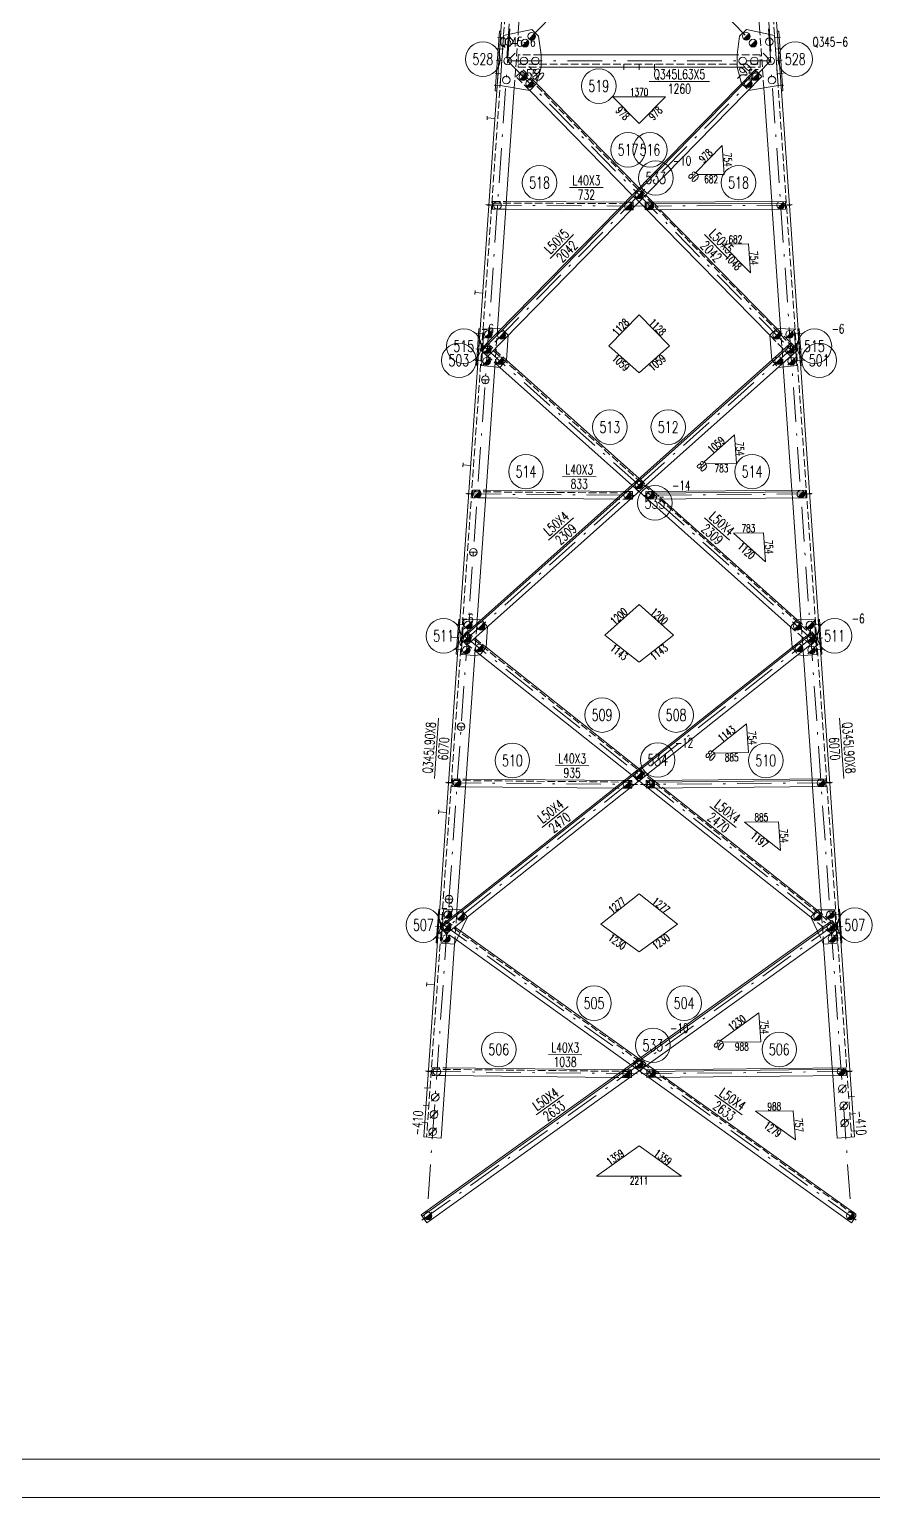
# Model space of a CAD drawing. Extents: x 0 to 841, y 0 to 5426.
# Drawn here: x 223.4 to 443, y 1812 to 2194.3 of the extents above; entities that cross this region are included whole.
import ezdxf
from ezdxf.enums import TextEntityAlignment as Align

# ---------------------------------------------------------------- set-up
doc = ezdxf.new("R2010")
doc.units = 0
doc.header["$MEASUREMENT"] = 0
doc.linetypes.add('Dash', pattern=[2.75, 2, -0.75])
doc.linetypes.add('DashDot', pattern=[15.6, 9, -3, 0.6, -3])
doc.layers.get('0').update_dxf_attribs({"linetype": 'CONTINUOUS', "lineweight": 25})
doc.styles.get("Standard").update_dxf_attribs({"font": 'simplex.shx', "width": 0.7, "height": 3, "bigfont": 'gbhzfs.shx'})

# ---------------------------------------------------------------- blocks, each defined once
blk = doc.blocks.new('M20X55S')
at = {"color": 3, "linetype": 'Continuous', "lineweight": 13}
blk.add_line((-1, -1), (1, 1), dxfattribs=at)
blk.add_circle((0, 0), 1, dxfattribs=at)
blk = doc.blocks.new('M16X50S')
at = {"color": 3, "linetype": 'Continuous', "lineweight": 13}
blk.add_line((-1, -1), (1, 1), dxfattribs=at)
blk.add_circle((0, 0), 1, dxfattribs=at)
for radius in [0.9, 0.8, 0.7, 0.6, 0.5, 0.4, 0.3, 0.2, 0.1]:
    blk.add_arc((0, 0), radius, 225, 45, dxfattribs=at)
blk = doc.blocks.new('M16X60S')
at = {"color": 3, "linetype": 'Continuous', "lineweight": 13}
for p, q in [((-1, -1), (1, 1)), ((1, -1), (-1, 1))]:
    blk.add_line(p, q, dxfattribs=at)
blk.add_circle((0, 0), 1, dxfattribs=at)
for radius in [0.9, 0.8, 0.7, 0.6, 0.5, 0.4, 0.3, 0.2, 0.1]:
    blk.add_arc((0, 0), radius, 225, 45, dxfattribs=at)
blk = doc.blocks.new('M16X40S')
at = {"color": 3, "linetype": 'Continuous', "lineweight": 13}
blk.add_line((-0.707, -0.707), (0.707, 0.707), dxfattribs=at)
blk.add_circle((0, 0), 1, dxfattribs=at)
for radius in [0.9, 0.8, 0.7, 0.6, 0.5, 0.4, 0.3, 0.2, 0.1]:
    blk.add_arc((0, 0), radius, 225, 45, dxfattribs=at)
blk = doc.blocks.new('M20X45S')
at = {"color": 3, "linetype": 'Continuous', "lineweight": 13}
blk.add_circle((0, 0), 1, dxfattribs=at)
blk = doc.blocks.new('StepBolt')
at = {"color": 3, "linetype": 'Continuous', "lineweight": 13}
for p, q in [((-1, 0), (1, 0)), ((0, 0), (0, -1))]:
    blk.add_line(p, q, dxfattribs=at)
blk.add_circle((0, 0), 1, dxfattribs=at)

msp = doc.modelspace()

# ---------------------------------------------------------------- linework, layer by layer
at = {"color": 2, "linetype": 'DashDot', "lineweight": 0}
for p, q in [((412.6, 2244.17), (416.66, 2186.06)), ((351.59, 2242.42), (347.66, 2186.06)), ((349.58, 2210), (326.91, 1885.33)), ((371.77, 2210.28), (347.91, 2186.06)), ((392.54, 2210.28), (416.41, 2186.06)), ((414.73, 2210), (437.41, 1885.33)), ((416.41, 2186.06), (340.73, 2108.91)), ((347.91, 2186.06), (423.58, 2108.91)), ((347.91, 2186.06), (416.41, 2186.06)), ((342.53, 2148.48), (382.11, 2148.27)), ((421.78, 2148.48), (382.21, 2148.28)), ((423.71, 2112.71), (335.35, 2033.86)), ((340.6, 2112.71), (428.96, 2033.86)), ((337.28, 2073.31), (381.92, 2072.94)), ((427.03, 2073.31), (382.39, 2072.94)), ((429.06, 2037.4), (330, 1958.8)), ((335.25, 2037.4), (434.31, 1958.8)), ((332.03, 1998.13), (381.77, 1997.67)), ((432.28, 1998.13), (382.54, 1997.67)), ((434.39, 1962.11), (324.92, 1883.72)), ((329.92, 1962.11), (439.39, 1883.72)), ((326.78, 1922.95), (381.65, 1922.35)), ((437.53, 1922.95), (382.66, 1922.35))]:
    msp.add_line(p, q, dxfattribs=at)
at = {"color": 1, "linetype": 'Dash', "lineweight": 0}
for p, q in [((347.98, 2208.61), (326.84, 1905.88)), ((416.33, 2208.61), (437.47, 1905.88)), ((346.19, 2193.78), (345.1, 2178.24)), ((349.67, 2179.06), (350.68, 2193.47)), ((414.64, 2179.06), (413.63, 2193.47)), ((418.12, 2193.78), (419.21, 2178.24)), ((356.66, 2187.61), (350.66, 2187.61)), ((350.66, 2187.61), (350.66, 2184.46)), ((413.66, 2187.61), (407.66, 2187.61)), ((413.66, 2184.46), (413.66, 2187.61)), ((350.16, 2181.97), (351.95, 2183.72)), ((350.66, 2185.21), (413.66, 2185.21)), ((350.66, 2184.46), (356.66, 2184.46)), ((351.66, 2183.44), (423.01, 2110.71)), ((351.95, 2183.72), (355.45, 2180.15)), ((407.66, 2184.46), (413.66, 2184.46)), ((353.67, 2178.4), (350.16, 2181.97)), ((408.86, 2180.15), (410.65, 2178.4)), ((380.39, 2151.13), (382.14, 2152.91)), ((382.14, 2152.91), (383.92, 2151.16)), ((382.16, 2152.93), (383.91, 2151.14)), ((344.02, 2147.47), (344.03, 2149.47)), ((344.03, 2149.47), (347.61, 2149.46)), ((344.03, 2149.07), (380.61, 2148.88)), ((378.59, 2149.29), (380.61, 2149.28)), ((382.17, 2149.38), (380.39, 2151.13)), ((382.16, 2149.36), (380.4, 2151.14)), ((380.61, 2149.28), (380.61, 2147.78)), ((383.92, 2151.16), (382.17, 2149.38)), ((385.72, 2149.29), (387.67, 2147.3)), ((416.85, 2147.46), (416.71, 2149.46)), ((347.47, 2147.46), (344.02, 2147.47)), ((380.12, 2147.28), (376.64, 2147.3)), ((384.19, 2147.29), (383.71, 2147.78)), ((344.6, 2106.4), (345.29, 2116.35)), ((348.1, 2114.64), (346.32, 2116.39)), ((421.64, 2109.11), (416.21, 2114.64)), ((418, 2116.39), (422.97, 2111.32)), ((419.71, 2106.4), (419.02, 2116.35)), ((341.3, 2110.41), (341.36, 2111.3)), ((345.93, 2106.28), (341.3, 2110.41)), ((341.36, 2111.3), (342.56, 2112.64)), ((341.44, 2111.42), (341.37, 2110.39)), ((342.29, 2112.34), (428.26, 2035.63)), ((342.56, 2112.64), (347.59, 2108.15)), ((423.03, 2110.47), (421.64, 2109.11)), ((422.95, 2110.35), (422.87, 2111.39)), ((422.97, 2111.32), (423.03, 2110.47)), ((416.72, 2108.15), (418.38, 2106.28)), ((380.39, 2075.73), (382.26, 2077.39)), ((382.16, 2077.3), (384.03, 2075.63)), ((382.26, 2077.39), (383.92, 2075.53)), ((338.77, 2072.29), (338.79, 2074.29)), ((342.21, 2072.27), (338.77, 2072.29)), ((338.78, 2073.89), (380.43, 2073.55)), ((338.79, 2074.29), (342.35, 2074.27)), ((379.92, 2071.96), (376.2, 2071.99)), ((378.42, 2073.97), (380.43, 2073.95)), ((382.16, 2073.95), (380.28, 2075.63)), ((382.06, 2073.86), (380.39, 2075.73)), ((380.43, 2073.95), (380.42, 2072.4)), ((383.92, 2075.53), (382.06, 2073.86)), ((384.39, 2071.96), (383.89, 2072.4)), ((385.89, 2073.97), (388.11, 2071.99)), ((422.1, 2072.27), (421.96, 2074.27)), ((339.35, 2031.3), (340, 2040.6)), ((342.71, 2038.75), (341.05, 2040.62)), ((427.01, 2033.93), (421.6, 2038.75)), ((423.26, 2040.62), (428.22, 2036.19)), ((424.96, 2031.3), (424.31, 2040.6)), ((336.04, 2035.18), (336.08, 2036.04)), ((340.74, 2031.45), (336.04, 2035.18)), ((336.08, 2036.04), (337.2, 2037.45)), ((336.19, 2036.29), (336.12, 2035.25)), ((336.95, 2037.14), (433.48, 1960.54)), ((337.2, 2037.45), (342.3, 2033.41)), ((428.27, 2035.35), (427.01, 2033.93)), ((428.2, 2035.12), (428.13, 2036.17)), ((428.22, 2036.19), (428.27, 2035.35)), ((422.02, 2033.41), (423.57, 2031.45)), ((382.16, 1998.59), (380.14, 2000.18)), ((380.4, 2000.39), (382.36, 2001.94)), ((381.95, 1998.43), (380.4, 2000.39)), ((383.91, 1999.98), (381.95, 1998.43)), ((382.16, 2001.78), (384.17, 2000.18)), ((382.36, 2001.94), (383.91, 1999.98)), ((333.52, 1997.11), (333.54, 1999.11)), ((336.96, 1997.08), (333.52, 1997.11)), ((333.53, 1998.71), (380.28, 1998.29)), ((333.54, 1999.11), (337.1, 1999.08)), ((379.76, 1996.69), (375.79, 1996.73)), ((378.28, 1998.7), (380.28, 1998.69)), ((380.28, 1998.69), (380.27, 1997.09)), ((384.55, 1996.69), (384.04, 1997.09)), ((386.03, 1998.7), (388.52, 1996.73)), ((427.35, 1997.08), (427.21, 1999.08)), ((334.1, 1956.11), (334.73, 1965.07)), ((337.44, 1963.1), (335.88, 1965.06)), ((428.43, 1965.06), (433.44, 1961.08)), ((430.21, 1956.11), (429.58, 1965.07)), ((330.85, 1960.83), (331.87, 1962.25)), ((330.95, 1961.15), (330.87, 1960.11)), ((331.63, 1961.93), (438.64, 1885.31)), ((331.87, 1962.25), (335.72, 1959.5)), ((432.36, 1958.75), (426.87, 1963.1)), ((330.78, 1959.96), (330.85, 1960.83)), ((334.62, 1957.2), (330.78, 1959.96)), ((428.59, 1959.5), (429.69, 1957.2)), ((433.51, 1960.2), (432.36, 1958.75)), ((433.45, 1959.9), (433.38, 1960.95)), ((433.44, 1961.08), (433.51, 1960.2)), ((328.27, 1921.93), (328.29, 1923.93)), ((328.28, 1923.53), (380.16, 1922.96)), ((328.29, 1923.93), (331.85, 1923.89)), ((378.16, 1923.39), (380.16, 1923.36)), ((382.44, 1922.96), (380.01, 1924.71)), ((380.16, 1923.36), (380.15, 1921.73)), ((381.26, 1925.6), (380.41, 1924.42)), ((380.41, 1924.42), (382.15, 1923.17)), ((383.9, 1925), (382.15, 1926.24)), ((382.16, 1926.24), (384.3, 1924.71)), ((383.05, 1923.81), (383.9, 1925)), ((386.15, 1923.39), (388.9, 1921.42)), ((432.6, 1921.89), (432.46, 1923.89)), ((331.71, 1921.89), (328.27, 1921.93)), ((379.64, 1921.37), (375.41, 1921.42)), ((384.67, 1921.37), (384.16, 1921.73))]:
    msp.add_line(p, q, dxfattribs=at)
at = {"color": 7, "linetype": 'Continuous', "lineweight": 0}
for p, q in [((412.65, 2183.44), (341.17, 2110.58)), ((420.28, 2149.07), (383.7, 2148.88)), ((422.02, 2112.34), (335.91, 2035.49)), ((425.53, 2073.89), (383.88, 2073.55)), ((427.36, 2037.14), (330.65, 1960.4)), ((430.78, 1998.71), (384.03, 1998.29)), ((432.68, 1961.93), (325.64, 1885.29)), ((436.02, 1923.53), (384.15, 1922.97))]:
    msp.add_line(p, q, dxfattribs=at)
at = {"color": 7, "linetype": 'Continuous', "lineweight": 13}
for p, q in [((384.78, 2180.71), (400.53, 2180.71)), ((364.06, 2153.12), (372.81, 2153.07)), ((365.1, 2140.9), (358.97, 2134.65)), ((399.21, 2140.9), (405.34, 2134.65)), ((362.21, 2077.85), (370.96, 2077.78)), ((365.11, 2067.12), (358.58, 2061.29)), ((399.2, 2067.12), (405.73, 2061.29)), ((329.94, 2014.96), (328.85, 1999.25)), ((434.37, 2014.96), (435.47, 1999.25)), ((360.36, 2002.62), (369.11, 2002.54)), ((363.73, 1991.95), (356.88, 1986.51)), ((400.58, 1991.95), (407.43, 1986.51)), ((358.54, 1927.35), (367.29, 1927.26)), ((362.46, 1916.76), (355.35, 1911.66)), ((401.85, 1916.76), (408.96, 1911.66))]:
    msp.add_line(p, q, dxfattribs=at)
at = {"color": 1, "linetype": 'Continuous', "lineweight": 0}
for p, q in [((389.01, 2176.75), (375.31, 2176.75)), ((375.31, 2176.75), (382.16, 2169.77)), ((382.16, 2169.77), (389.01, 2176.75)), ((403.79, 2164), (396.94, 2157.02)), ((404.32, 2156.49), (403.79, 2164)), ((396.94, 2157.02), (397.5, 2156.45)), ((397.5, 2156.45), (404.32, 2156.49)), ((410.64, 2138.4), (403.83, 2138.36)), ((403.83, 2138.36), (411.17, 2130.88)), ((411.17, 2130.88), (410.64, 2138.4)), ((382.16, 2119.93), (374.26, 2111.88)), ((390.06, 2111.88), (382.16, 2119.93)), ((374.26, 2111.88), (382.16, 2104.83)), ((382.16, 2104.83), (390.06, 2111.88)), ((406.98, 2088.73), (399.08, 2081.68)), ((407.5, 2081.21), (406.98, 2088.73)), ((399.08, 2081.68), (399.67, 2081.14)), ((399.67, 2081.14), (407.5, 2081.21)), ((414.54, 2063.17), (406.72, 2063.11)), ((406.72, 2063.11), (415.07, 2055.66)), ((415.07, 2055.66), (414.54, 2063.17)), ((382.16, 2044.56), (373.21, 2036.58)), ((391.11, 2036.58), (382.16, 2044.56)), ((373.21, 2036.58), (382.16, 2029.48)), ((382.16, 2029.48), (391.11, 2036.58)), ((410.16, 2013.47), (401.21, 2006.37)), ((410.68, 2005.96), (410.16, 2013.47)), ((401.21, 2006.37), (401.83, 2005.87)), ((401.83, 2005.87), (410.68, 2005.96)), ((418.43, 1987.97), (409.58, 1987.89)), ((409.58, 1987.89), (418.96, 1980.45)), ((418.96, 1980.45), (418.43, 1987.97)), ((382.16, 1969.22), (372.16, 1961.28)), ((392.16, 1961.28), (382.16, 1969.22)), ((372.16, 1961.28), (382.16, 1954.12)), ((382.16, 1954.12), (392.16, 1961.28)), ((413.33, 1938.2), (403.33, 1931.04)), ((413.86, 1930.69), (413.33, 1938.2)), ((403.33, 1931.04), (403.98, 1930.58)), ((403.98, 1930.58), (413.86, 1930.69)), ((422.32, 1912.7), (412.44, 1912.59)), ((412.44, 1912.59), (422.85, 1905.14)), ((422.85, 1905.14), (422.32, 1912.7)), ((382.16, 1903.6), (371.1, 1895.69)), ((393.21, 1895.69), (382.16, 1903.6)), ((371.1, 1895.69), (393.21, 1895.69))]:
    msp.add_line(p, q, dxfattribs=at)
at = {"color": 7, "linetype": 'Continuous', "lineweight": 18}
for p, q in [((25, 1822), (831, 1822)), ((0, 1812), (841, 1812))]:
    msp.add_line(p, q, dxfattribs=at)
at = {"color": 7, "linetype": 'Continuous', "lineweight": 0}
for points in [[(347.23, 2208.66), (346.19, 2193.78)], [(350.68, 2193.47), (351.72, 2208.35)], [(413.63, 2193.47), (412.59, 2208.35)], [(417.08, 2208.66), (418.12, 2193.78)], [(344.7, 2178.26), (345.79, 2193.81)], [(346.19, 2193.78), (345.1, 2178.24)], [(345.79, 2193.81), (346.19, 2193.78)], [(346.86, 2192.65), (345.96, 2179.68)], [(354.21, 2194.24), (346.86, 2192.65)], [(355.99, 2192.48), (354.21, 2194.24)], [(356.66, 2187.61), (355.99, 2192.48)], [(408.32, 2192.48), (407.66, 2187.61)], [(410.1, 2194.24), (408.32, 2192.48)], [(417.45, 2192.65), (410.1, 2194.24)], [(418.35, 2179.68), (417.45, 2192.65)], [(418.52, 2193.81), (418.12, 2193.78)], [(418.12, 2193.78), (419.21, 2178.24)], [(419.61, 2178.26), (418.52, 2193.81)], [(407.66, 2187.61), (356.66, 2187.61)], [(356.66, 2184.46), (356.66, 2187.61)], [(407.66, 2187.61), (407.66, 2184.46)], [(412.36, 2183.72), (340.89, 2110.86)], [(355.45, 2180.15), (356.66, 2184.46)], [(356.66, 2184.46), (407.66, 2184.46)], [(407.66, 2184.46), (408.86, 2180.15)], [(414.15, 2181.97), (412.36, 2183.72)], [(342.67, 2109.11), (414.15, 2181.97)], [(345.29, 2116.35), (349.67, 2179.06)], [(345.96, 2179.68), (353.67, 2178.4)], [(353.67, 2178.4), (355.45, 2180.15)], [(355.45, 2180.15), (382.16, 2152.93)], [(410.65, 2178.4), (418.35, 2179.68)], [(416.71, 2149.46), (414.64, 2179.06)], [(345.1, 2178.24), (326.09, 1905.93)], [(345.1, 2178.24), (344.7, 2178.26)], [(380.4, 2151.14), (353.67, 2178.4)], [(419.21, 2178.24), (419.61, 2178.26)], [(419.21, 2178.24), (438.22, 1905.93)], [(347.61, 2149.46), (378.59, 2149.29)], [(383.71, 2147.78), (382.16, 2149.36)], [(420.28, 2149.47), (383.7, 2149.28)], [(383.7, 2149.28), (383.71, 2147.28)], [(383.91, 2151.14), (385.72, 2149.29)], [(420.29, 2147.47), (420.28, 2149.47)], [(376.64, 2147.3), (347.47, 2147.46)], [(380.6, 2147.28), (380.12, 2147.28)], [(380.61, 2147.78), (380.6, 2147.28)], [(383.71, 2147.28), (420.29, 2147.47)], [(416.21, 2114.64), (384.19, 2147.29)], [(387.67, 2147.3), (418, 2116.39)], [(419.02, 2116.35), (416.85, 2147.46)], [(340.47, 2116.29), (339.81, 2106.81)], [(340.11, 2106.79), (340.77, 2116.27)], [(340.77, 2116.27), (340.47, 2116.29)], [(341.77, 2116.2), (341.44, 2111.42)], [(346.32, 2116.39), (341.77, 2116.2)], [(347.59, 2108.15), (348.1, 2114.64)], [(418, 2116.39), (416.21, 2114.64)], [(416.21, 2114.64), (416.72, 2108.15)], [(422.54, 2116.2), (418, 2116.39)], [(422.87, 2111.39), (422.54, 2116.2)], [(423.54, 2116.27), (423.84, 2116.29)], [(424.2, 2106.79), (423.54, 2116.27)], [(423.84, 2116.29), (424.5, 2106.81)], [(421.76, 2112.64), (335.64, 2035.79)], [(337.31, 2033.93), (423.42, 2110.78)], [(340.89, 2110.86), (342.67, 2109.11)], [(341.37, 2110.39), (341.11, 2106.72)], [(423.42, 2110.78), (421.76, 2112.64)], [(423.2, 2106.72), (422.95, 2110.35)], [(339.81, 2106.81), (340.11, 2106.79)], [(340, 2040.6), (344.6, 2106.4)], [(341.11, 2106.72), (345.93, 2106.28)], [(345.93, 2106.28), (347.59, 2108.15)], [(347.59, 2108.15), (382.16, 2077.3)], [(418.38, 2106.28), (423.2, 2106.72)], [(421.96, 2074.27), (419.71, 2106.4)], [(424.5, 2106.81), (424.2, 2106.79)], [(380.28, 2075.63), (345.93, 2106.28)], [(376.2, 2071.99), (342.21, 2072.27)], [(342.35, 2074.27), (378.42, 2073.97)], [(380.42, 2071.95), (379.92, 2071.96)], [(380.42, 2072.4), (380.42, 2071.95)], [(383.89, 2072.4), (382.16, 2073.95)], [(425.52, 2074.29), (383.88, 2073.95)], [(383.88, 2073.95), (383.9, 2071.95)], [(383.9, 2071.95), (425.54, 2072.29)], [(384.03, 2075.63), (385.89, 2073.97)], [(421.6, 2038.75), (384.39, 2071.96)], [(388.11, 2071.99), (423.26, 2040.62)], [(424.31, 2040.6), (422.1, 2072.27)], [(425.54, 2072.29), (425.52, 2074.29)], [(335.19, 2040.61), (334.56, 2031.63)], [(334.86, 2031.61), (335.49, 2040.59)], [(335.49, 2040.59), (335.19, 2040.61)], [(336.49, 2040.52), (336.19, 2036.29)], [(341.05, 2040.62), (336.49, 2040.52)], [(342.3, 2033.41), (342.71, 2038.75)], [(423.26, 2040.62), (421.6, 2038.75)], [(421.6, 2038.75), (422.02, 2033.41)], [(427.82, 2040.52), (423.26, 2040.62)], [(428.13, 2036.17), (427.82, 2040.52)], [(429.12, 2040.61), (428.82, 2040.59)], [(428.82, 2040.59), (429.45, 2031.61)], [(429.75, 2031.63), (429.12, 2040.61)], [(427.11, 2037.45), (330.4, 1960.71)], [(331.95, 1958.75), (428.66, 2035.49)], [(335.64, 2035.79), (337.31, 2033.93)], [(336.12, 2035.25), (335.86, 2031.54)], [(428.66, 2035.49), (427.11, 2037.45)], [(428.45, 2031.54), (428.2, 2035.12)], [(334.56, 2031.63), (334.86, 2031.61)], [(334.73, 1965.07), (339.35, 2031.3)], [(335.86, 2031.54), (339.35, 2031.3)], [(339.35, 2031.3), (340.74, 2031.45)], [(340.74, 2031.45), (342.3, 2033.41)], [(380.14, 2000.18), (340.74, 2031.45)], [(342.3, 2033.41), (382.16, 2001.78)], [(423.57, 2031.45), (424.96, 2031.3)], [(424.96, 2031.3), (428.45, 2031.54)], [(427.21, 1999.08), (424.96, 2031.3)], [(429.45, 2031.61), (429.75, 2031.63)], [(384.17, 2000.18), (386.03, 1998.7)], [(375.79, 1996.73), (336.96, 1997.08)], [(337.1, 1999.08), (378.28, 1998.7)], [(380.26, 1996.69), (379.76, 1996.69)], [(380.27, 1997.09), (380.26, 1996.69)], [(384.04, 1997.09), (382.16, 1998.59)], [(430.77, 1999.11), (384.03, 1998.69)], [(384.03, 1998.69), (384.05, 1996.69)], [(384.05, 1996.69), (430.79, 1997.11)], [(426.87, 1963.1), (384.55, 1996.69)], [(388.52, 1996.73), (428.43, 1965.06)], [(429.58, 1965.07), (427.35, 1997.08)], [(430.79, 1997.11), (430.77, 1999.11)], [(329.97, 1965.17), (329.36, 1956.44)], [(329.61, 1956.43), (330.22, 1965.15)], [(330.22, 1965.15), (329.97, 1965.17)], [(331.22, 1965.09), (330.95, 1961.15)], [(335.88, 1965.06), (331.22, 1965.09)], [(428.43, 1965.06), (426.87, 1963.1)], [(433.09, 1965.08), (428.43, 1965.06)], [(433.38, 1960.95), (433.09, 1965.08)], [(434.09, 1965.16), (434.34, 1965.17)], [(434.7, 1956.43), (434.09, 1965.16)], [(434.34, 1965.17), (434.95, 1956.44)], [(432.44, 1962.25), (325.41, 1885.61)], [(334.1, 1956.11), (337.44, 1963.1)], [(426.87, 1963.1), (428.59, 1959.5)], [(433.9, 1960.22), (432.44, 1962.25)], [(326.87, 1883.58), (433.9, 1960.22)], [(330.4, 1960.71), (331.95, 1958.75)], [(330.87, 1960.11), (330.61, 1956.36)], [(335.72, 1959.5), (382.16, 1926.24)], [(433.7, 1956.36), (433.45, 1959.9)], [(329.36, 1956.44), (329.61, 1956.43)], [(330.58, 1905.62), (334.1, 1956.11)], [(330.61, 1956.36), (334.1, 1956.11)], [(380.01, 1924.71), (334.62, 1957.2)], [(429.69, 1957.2), (430.21, 1956.11)], [(430.21, 1956.11), (433.7, 1956.36)], [(432.46, 1923.89), (430.21, 1956.11)], [(434.95, 1956.44), (434.7, 1956.43)], [(331.85, 1923.89), (378.16, 1923.39)], [(381.87, 1926.45), (381.26, 1925.6)], [(382.15, 1926.24), (381.87, 1926.45)], [(382.15, 1923.17), (382.44, 1922.96)], [(382.44, 1922.96), (383.05, 1923.81)], [(384.16, 1921.73), (382.44, 1922.96)], [(436.02, 1923.93), (384.15, 1923.37)], [(384.15, 1923.37), (384.17, 1921.37)], [(384.3, 1924.71), (386.15, 1923.39)], [(436.04, 1921.93), (436.02, 1923.93)], [(375.41, 1921.42), (331.71, 1921.89)], [(380.14, 1921.36), (379.64, 1921.37)], [(380.15, 1921.73), (380.14, 1921.36)], [(384.17, 1921.37), (436.04, 1921.93)], [(437.44, 1883.58), (384.67, 1921.37)], [(388.9, 1921.42), (438.61, 1885.82)], [(433.73, 1905.62), (432.6, 1921.89)], [(326.09, 1905.93), (330.58, 1905.62)], [(438.22, 1905.93), (433.73, 1905.62)], [(325.41, 1885.61), (326.87, 1883.58)], [(438.64, 1885.25), (437.44, 1883.58)], [(438.61, 1885.82), (438.64, 1885.25)]]:
    msp.add_lwpolyline(points, dxfattribs=at)
at = {"color": 3, "linetype": 'Continuous', "lineweight": 20}
for points in [[(345.33, 2192.25), (346.83, 2192.15)], [(418.98, 2192.25), (417.48, 2192.15)], [(345.12, 2189.26), (346.62, 2189.16)], [(419.19, 2189.26), (417.69, 2189.16)], [(344.91, 2186.27), (346.41, 2186.16)], [(378.15, 2183.71), (378.15, 2185.21)], [(382.16, 2183.71), (382.16, 2185.21)], [(386.16, 2183.71), (386.16, 2185.21)], [(419.4, 2186.27), (417.9, 2186.16)], [(344.46, 2179.78), (345.96, 2179.68)], [(344.67, 2182.78), (346.17, 2182.67)], [(419.64, 2182.78), (418.15, 2182.67)], [(419.85, 2179.78), (418.35, 2179.68)], [(342.64, 2171.71), (342.57, 2170.71)], [(342.61, 2171.21), (344.6, 2171.07)], [(342.29, 2148.68), (343.78, 2148.57)], [(422.02, 2148.68), (420.53, 2148.57)], [(339.47, 2126.27), (339.4, 2125.27)], [(339.44, 2125.77), (341.43, 2125.63)], [(339.94, 2115.08), (341.44, 2114.97)], [(424.37, 2115.07), (422.87, 2114.97)], [(339.66, 2111.09), (341.16, 2110.98)], [(424.65, 2111.08), (423.15, 2110.98)], [(339.45, 2108.09), (340.95, 2107.99)], [(424.86, 2108.09), (423.36, 2107.99)], [(336.34, 2081.38), (336.27, 2080.38)], [(336.3, 2080.88), (338.3, 2080.74)], [(337.04, 2073.49), (338.53, 2073.39)], [(427.27, 2073.49), (425.78, 2073.39)], [(334.66, 2039.39), (336.15, 2039.29)], [(429.65, 2039.39), (428.16, 2039.29)], [(333.2, 2036.49), (333.13, 2035.49)], [(333.17, 2035.99), (335.16, 2035.85)], [(429.9, 2035.9), (428.4, 2035.8)], [(334.2, 2032.91), (335.7, 2032.8)], [(430.11, 2032.91), (428.61, 2032.8)], [(331.79, 1998.31), (333.28, 1998.21)], [(432.52, 1998.31), (431.03, 1998.21)], [(330.03, 1991.05), (329.96, 1990.05)], [(329.99, 1990.55), (331.99, 1990.41)], [(329.39, 1963.96), (330.89, 1963.86)], [(434.92, 1963.96), (433.43, 1963.86)], [(328.95, 1957.73), (330.45, 1957.62)], [(329.16, 1960.72), (330.66, 1960.61)], [(435.15, 1960.72), (433.65, 1960.61)], [(435.36, 1957.73), (433.86, 1957.62)], [(326.89, 1946.16), (326.82, 1945.16)], [(326.86, 1945.66), (328.85, 1945.52)], [(326.54, 1923.13), (328.03, 1923.02)], [(437.77, 1923.13), (436.28, 1923.02)], [(326.23, 1918.7), (327.73, 1918.6)], [(438.24, 1916.46), (436.74, 1916.35)], [(325.92, 1914.21), (327.41, 1914.11)], [(438.55, 1911.97), (437.06, 1911.87)], [(325.6, 1909.73), (327.1, 1909.62)], [(438.87, 1907.48), (437.37, 1907.38)]]:
    msp.add_lwpolyline(points, dxfattribs=at)
at = {"color": 7, "linetype": 'Continuous', "lineweight": 13}
for centre in [(341.47, 2186.51), (422.84, 2186.51), (371.66, 2179.51), (379.31, 2162.9), (385, 2162.9), (386.5, 2155.57), (356.25, 2154.36), (408.06, 2154.36), (336.51, 2111.81), (427.81, 2111.81), (335.24, 2108.1), (429.07, 2108.1), (374.56, 2090.72), (389.76, 2090.72), (352.71, 2079.13), (411.6, 2079.13), (386.28, 2071), (331.24, 2036.37), (433.07, 2036.37), (372.52, 2015.75), (391.8, 2015.75), (349.16, 2003.92), (387.01, 2004.04), (415.15, 2003.92), (325.98, 1961.07), (438.33, 1961.07), (370.43, 1940.73), (393.89, 1940.73), (345.63, 1928.69), (385.76, 1929.75), (418.67, 1928.69)]:
    msp.add_circle(centre, 4.5, dxfattribs=at)

# ---------------------------------------------------------------- block references
at = {"color": 3, "linetype": 'Continuous', "lineweight": 13}
for name, p in [('M20X45S', (348.25, 2191.05)), ('M16X40S', (352.47, 2190.69)), ('M16X40S', (354.22, 2192.47)), ('M16X40S', (410.09, 2192.47)), ('M16X40S', (411.84, 2190.69)), ('M20X45S', (416.06, 2191.05)), ('M20X45S', (347.91, 2186.06)), ('M20X45S', (352.16, 2186.06)), ('M20X45S', (355.16, 2186.06)), ('M20X45S', (409.16, 2186.06)), ('M20X45S', (412.16, 2186.06)), ('M20X45S', (416.41, 2186.06)), ('M16X40S', (351.93, 2181.95)), ('M16X40S', (412.38, 2181.95)), ('M20X45S', (347.56, 2181.07)), ('M16X40S', (353.68, 2180.17)), ('M16X40S', (410.63, 2180.17)), ('M20X45S', (416.75, 2181.07)), ('StepBolt', (345.28, 2148.47)), ('M16X40S', (379.35, 2148.29)), ('M16X50S', (382.16, 2151.14)), ('M16X40S', (384.96, 2148.29)), ('M16X40S', (419.03, 2148.47)), ('M16X50S', (342.93, 2114.87)), ('M16X40S', (346.33, 2114.62)), ('M16X50S', (417.98, 2114.63)), ('M16X50S', (421.38, 2114.87)), ('M16X60S', (342.66, 2110.88)), ('M16X60S', (421.66, 2110.88)), ('M16X50S', (342.45, 2107.88)), ('M16X50S', (345.83, 2108.05)), ('M16X40S', (418.48, 2108.05)), ('M16X50S', (421.86, 2107.88)), ('StepBolt', (342.11, 2103.03)), ('M16X50S', (382.16, 2075.63)), ('M16X40S', (340.03, 2073.28)), ('M16X40S', (379.17, 2072.96)), ('M16X40S', (385.14, 2072.96)), ('M16X40S', (424.28, 2073.28)), ('StepBolt', (338.97, 2058.14)), ('M16X50S', (337.65, 2039.18)), ('M16X40S', (340.95, 2038.86)), ('M16X50S', (423.36, 2038.86)), ('M16X50S', (426.66, 2039.18)), ('M16X50S', (337.41, 2035.69)), ('M16X50S', (340.54, 2033.21)), ('M16X40S', (423.77, 2033.21)), ('M16X50S', (426.91, 2035.69)), ('M16X50S', (337.2, 2032.7)), ('M16X50S', (427.11, 2032.7)), ('StepBolt', (335.8, 2012.7)), ('M16X50S', (382.16, 2000.18)), ('M16X40S', (334.78, 1998.1)), ('M16X40S', (379.02, 1997.7)), ('M16X40S', (385.29, 1997.7)), ('M16X40S', (429.53, 1998.1)), ('StepBolt', (332.67, 1967.81)), ('M16X50S', (332.16, 1960.51)), ('M16X50S', (332.38, 1963.75)), ('M16X40S', (335.68, 1963.31)), ('M16X50S', (428.63, 1963.31)), ('M16X50S', (431.93, 1963.75)), ('M16X50S', (432.16, 1960.51)), ('M16X50S', (331.95, 1957.52)), ('M16X50S', (432.37, 1957.52)), ('StepBolt', (329.53, 1922.92)), ('M16X40S', (378.9, 1922.38)), ('M16X50S', (382.15, 1924.71)), ('M16X40S', (385.41, 1922.38)), ('M16X40S', (434.78, 1922.92)), ('M20X55S', (435.09, 1918.49)), ('M20X55S', (329.06, 1916.25)), ('M20X55S', (328.75, 1911.76)), ('M20X55S', (435.4, 1914.01)), ('M20X55S', (328.44, 1907.27)), ('M20X55S', (435.72, 1909.52)), ('M16X50S', (327.16, 1885.33)), ('M16X50S', (437.16, 1885.33))]:
    msp.add_blockref(name, p, dxfattribs=at)

# ---------------------------------------------------------------- texts
at = {"color": 7, "linetype": 'Continuous', "lineweight": 13, "width": 0.7}
for s, p in [('Q345-6', (345.97, 2191.01)), ('Q345-6', (427.34, 2191.01)), ('-10', (391, 2160.07)), ('-6', (341.01, 2116.31)), ('-6', (432.31, 2116.31)), ('-14', (390.78, 2075.5)), ('-6', (335.74, 2040.87)), ('-6', (437.57, 2040.87)), ('-12', (391.51, 2008.54)), ('-5', (330.48, 1965.57)), ('-10', (390.26, 1934.25))]:
    msp.add_text(s, height=2.4, dxfattribs=at).set_placement(p, align=Align.MIDDLE_LEFT)
for s, height, p in [('528', 3, (341.47, 2186.51)), ('528', 3, (422.84, 2186.51)), ('-55', 2.5, (353.28, 2182.58)), ('Q345L63X5', 2.5, (392.66, 2182.58)), ('-55', 2.5, (411.03, 2182.58)), ('519', 3, (371.66, 2179.51)), ('1260', 2.5, (392.66, 2178.83)), ('517', 3, (379.31, 2162.9)), ('516', 3, (385, 2162.9)), ('533', 3, (386.5, 2155.57)), ('518', 3, (356.25, 2154.36)), ('518', 3, (408.06, 2154.36)), ('515', 3, (336.51, 2111.81)), ('515', 3, (427.81, 2111.81)), ('503', 3, (335.24, 2108.1)), ('501', 3, (429.07, 2108.1)), ('513', 3, (374.56, 2090.72)), ('512', 3, (389.76, 2090.72)), ('514', 3, (352.71, 2079.13)), ('514', 3, (411.6, 2079.13)), ('535', 3, (386.28, 2071)), ('511', 3, (331.24, 2036.37)), ('511', 3, (433.07, 2036.37)), ('509', 3, (372.52, 2015.75)), ('508', 3, (391.8, 2015.75)), ('510', 3, (349.16, 2003.92)), ('534', 3, (387.01, 2004.04)), ('510', 3, (415.15, 2003.92)), ('507', 3, (325.98, 1961.07)), ('507', 3, (438.33, 1961.07)), ('505', 3, (370.43, 1940.73)), ('504', 3, (393.89, 1940.73)), ('533', 3, (385.76, 1929.75)), ('506', 3, (345.63, 1928.69)), ('506', 3, (418.67, 1928.69))]:
    msp.add_text(s, height=height, dxfattribs=at).set_placement(p, align=Align.MIDDLE_CENTER)
for s, rotation, p in [('-90', 314.4485, (355.13, 2183.16)), ('-90', 45.5515, (409.19, 2183.16)), ('L40X3', 359.6983, (368.45, 2154.97)), ('732', 359.6983, (368.43, 2151.22)), ('L50X5', 45.5515, (360.7, 2139.09)), ('L50X5', 314.4485, (403.61, 2139.09)), ('2042', 45.5515, (363.37, 2136.46)), ('2042', 314.4485, (400.94, 2136.46)), ('L40X3', 359.5305, (366.6, 2079.69)), ('833', 359.5305, (366.57, 2075.94)), ('L50X4', 41.7452, (360.6, 2065.61)), ('L50X4', 318.2548, (403.71, 2065.61)), ('2309', 41.7452, (363.1, 2062.81)), ('2309', 318.2548, (401.21, 2062.81)), ('Q345L90X8', 86.0055, (327.52, 2007.23)), ('Q345L90X8', 273.9945, (436.79, 2007.23)), ('6070', 86.0055, (331.26, 2006.97)), ('6070', 273.9945, (433.05, 2006.97)), ('L40X3', 359.4774, (364.75, 2004.45)), ('935', 359.4774, (364.72, 2000.7)), ('L50X4', 38.4316, (359.14, 1990.7)), ('L50X4', 321.5684, (405.17, 1990.7)), ('2470', 38.4316, (361.47, 1987.76)), ('2470', 321.5684, (402.84, 1987.76)), ('L40X3', 359.374, (362.93, 1929.18)), ('1038', 359.374, (362.89, 1925.43)), ('L50X4', 35.6039, (357.81, 1915.73)), ('2633', 35.6039, (360, 1912.69)), ('L50X4', 324.3961, (406.5, 1915.73)), ('-410', 86.0055, (324.46, 1909.55)), ('2633', 324.3961, (404.31, 1912.69)), ('-410', 273.9945, (439.85, 1909.55))]:
    msp.add_text(s, height=2.5, rotation=rotation, dxfattribs=at).set_placement(p, align=Align.MIDDLE_CENTER)
at = {"color": 7, "linetype": 'Continuous', "lineweight": 20, "width": 0.7}
for s, rotation, p in [('1370', 360, (382.16, 2177.95)), ('978', 314.4486, (377.87, 2172.42)), ('978', 45.5515, (386.44, 2172.42)), ('978', 45.5515, (399.51, 2161.35)), ('754', 273.9945, (405.25, 2160.33)), ('80', 314.4485, (396.36, 2155.9)), ('682', 0.2995, (400.91, 2155.27)), ('682', 0.2995, (407.23, 2139.58)), ('1048', 314.4485, (406.64, 2133.78)), ('754', 273.9945, (412.1, 2134.72)), ('1128', 45.5515, (377.35, 2116.75)), ('1128', 314.4485, (386.96, 2116.75)), ('1059', 318.2548, (377.41, 2107.46)), ('1059', 41.7452, (386.9, 2107.46)), ('1059', 41.7452, (402.23, 2086.1)), ('754', 273.9945, (408.44, 2085.05)), ('80', 318.2548, (398.58, 2080.51)), ('783', 0.4695, (403.6, 2079.98)), ('783', 0.4695, (410.62, 2064.34)), ('754', 273.9945, (416, 2059.5)), ('1120', 318.2548, (410.09, 2058.49)), ('1200', 41.7452, (376.88, 2041.47)), ('1200', 318.2548, (387.43, 2041.47)), ('1143', 321.5684, (376.93, 2032.09)), ('1143', 38.4316, (387.38, 2032.09)), ('1143', 38.4316, (404.94, 2010.86)), ('754', 273.9945, (411.62, 2009.8)), ('80', 321.5684, (400.77, 2005.18)), ('885', 0.5223, (406.27, 2004.71)), ('885', 0.5223, (414, 1989.13)), ('1197', 321.5684, (413.53, 1983.23)), ('754', 273.9945, (419.89, 1984.29)), ('1277', 38.4316, (376.41, 1966.19)), ('1277', 321.5684, (387.9, 1966.19)), ('1230', 324.3961, (376.46, 1956.73)), ('1230', 35.6039, (387.85, 1956.73)), ('1230', 35.6039, (407.63, 1935.6)), ('754', 273.9945, (414.79, 1934.53)), ('80', 324.3961, (402.96, 1929.84)), ('988', 0.625, (408.93, 1929.43)), ('988', 0.625, (417.37, 1913.84)), ('1279', 324.3961, (416.95, 1907.89)), ('757', 273.9945, (423.78, 1909)), ('1359', 35.6039, (375.93, 1900.62)), ('1359', 324.3961, (388.38, 1900.62)), ('2211', 360, (382.16, 1894.49))]:
    msp.add_text(s, height=2, rotation=rotation, dxfattribs=at).set_placement(p, align=Align.MIDDLE_CENTER)

doc.saveas('drawing.dxf')
